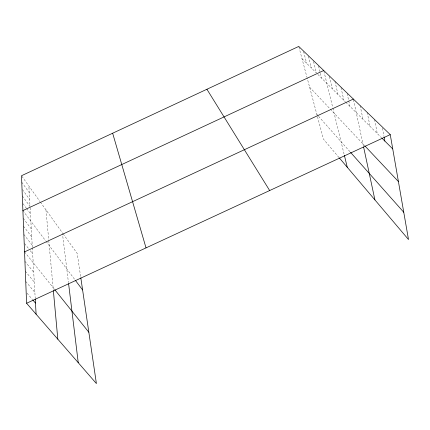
<?xml version="1.0" encoding="UTF-8"?>
<svg xmlns="http://www.w3.org/2000/svg" width="430" height="430" viewBox="0 0 430 430"><rect width="100%" height="100%" fill="white"/><g stroke="black" fill="none" stroke-linecap="round" stroke-linejoin="round"><path stroke-width="0.32" stroke-dasharray="2.15 1.61" d="M302.016 58.695L316.442 73.041L313.4 61.028M317.84 74.433L345.285 101.722M345.752 102.184L381.534 137.772M309.6 87.15L364.688 145.716M316.878 114.455L318.119 115.853M318.533 116.315L350.106 151.86M27.004 293.142L32.508 299.597M338.969 157.477L323.473 139.191L307.133 77.889M25.73 281.478L34.873 292.379M25.316 271.228L34.292 282.107M24.924 261.375L33.733 272.222M24.548 251.894L54.298 289.084M24.596 243.552L28.643 248.68M30.267 250.728L32.696 253.807M23.849 234.49L32.207 245.218M23.521 226.244L31.739 236.925M23.204 218.284L31.288 228.916M22.892 210.593L45.655 240.843M46.053 241.375L75.202 280.113M22.989 203.68L26.122 207.889M26.515 208.416L30.428 213.678M22.312 195.962L30.019 206.427L28.869 186.013M22.408 189.523L29.622 199.407M21.763 182.261L29.24 192.602M21.887 176.273L40.017 201.573M40.398 202.105L62.366 232.764L68.445 282.494M63.145 233.85L77.239 253.517L80.732 277.248M298.914 47.074L306.961 77.26M303.585 51.557L306.671 63.328M308.412 56.217L311.481 68.107M318.555 66.005L321.57 78.142M323.881 71.149L332.707 107.409M332.863 108.054L344.204 154.671M329.396 76.47L332.347 88.854M334.954 81.324L338.012 94.493M341.012 87.656L343.882 100.324M347.139 93.568L349.961 106.371M353.492 99.706L363.474 146.383M360.157 105.613L362.995 119.336M367.231 112.429L369.993 126.296M374.594 119.524L377.277 133.531M382.496 128.199L384.028 136.563M45.962 209.867L48.719 239.908M48.773 240.542L53.266 289.481M30.095 207.744L32.32 247.202M32.358 247.863L35.212 298.393"/><path stroke-width="0.64" d="M22.892 210.593L323.725 70.504M24.548 251.894L353.358 99.056M80.824 277.871L96.401 383.571L26.601 303.268L390.252 134.617L408.5 239.537L339.377 157.96M390.252 134.617L298.742 46.429L21.5 175.73L26.601 303.268M382.007 138.24L392.74 148.914M365.124 146.178L398.422 181.573M350.525 152.333L403.759 212.264M32.933 300.092L35.475 303.069M54.701 289.589L88.838 332.25M75.578 280.613L82.608 289.954M206.911 89.257L269.664 190.544M112.649 133.219L146.023 247.884M344.355 155.278L347.273 167.281M363.608 147.017L374.917 199.907M384.146 137.208L384.85 141.067M68.601 283.752L78.244 362.683M53.379 290.761L57.824 339.189M35.249 299.06L36.104 314.201"/></g></svg>
